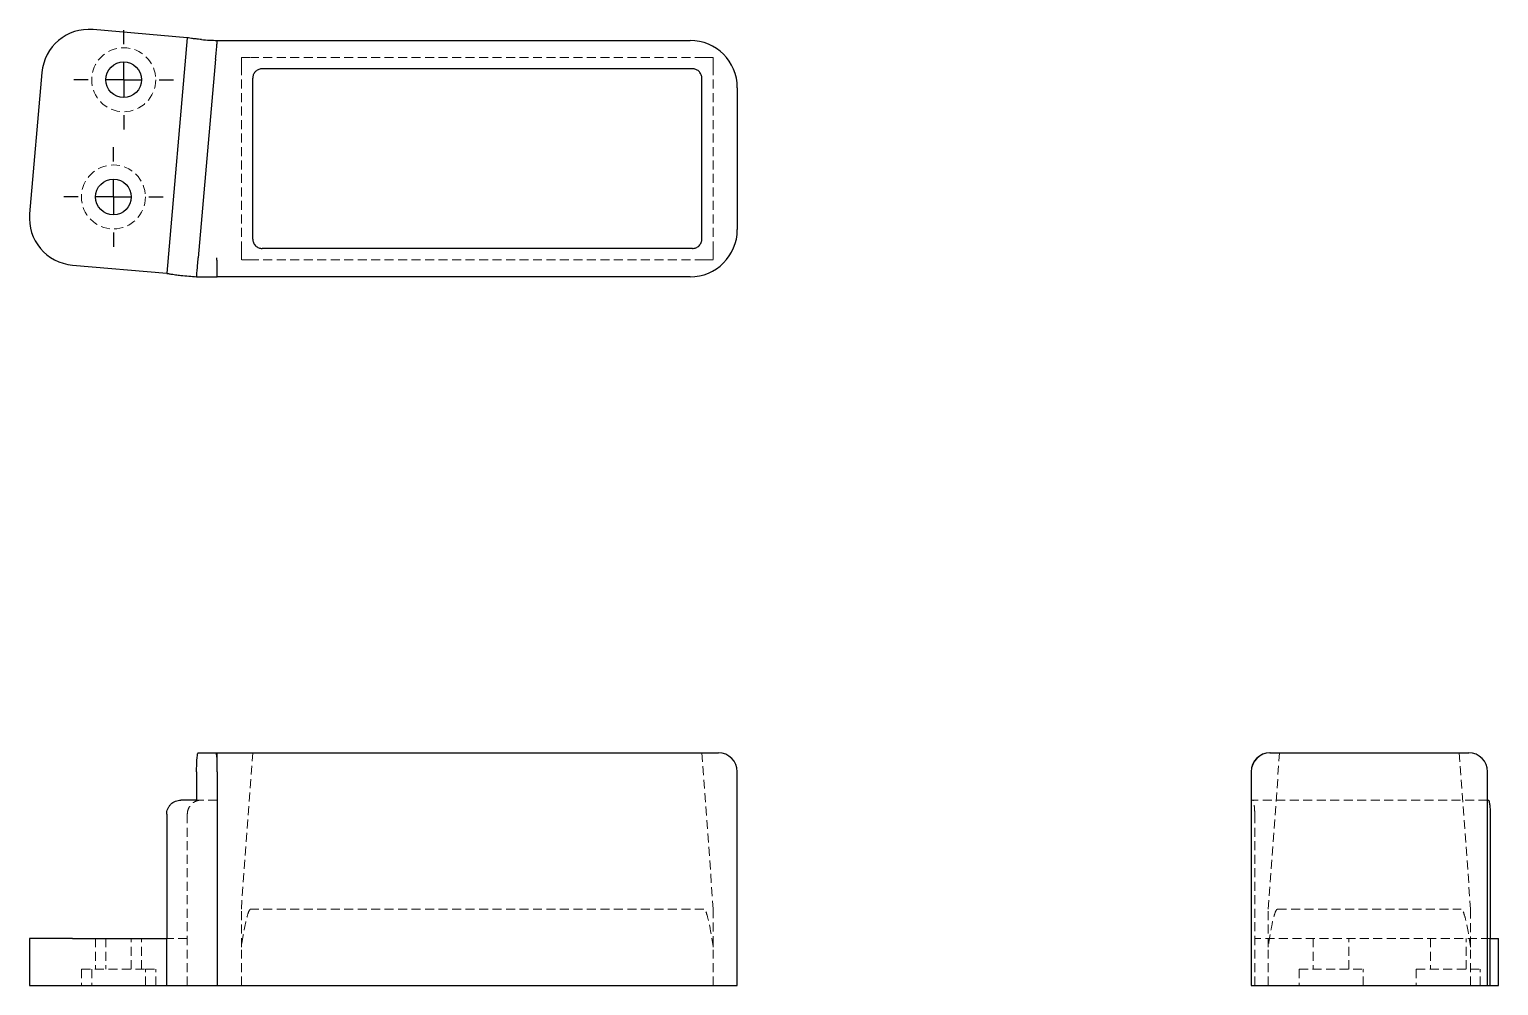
# Model space of a CAD drawing. Header units: millimetres. Extents: x 33 to 241, y 40 to 176.
import ezdxf

# ---------------------------------------------------------------- set-up
doc = ezdxf.new("R2010")
doc.units = ezdxf.units.MM
doc.linetypes.add('HIDDEN', pattern=[1.905, 1.27, -0.635])
doc.layers.add('10', color=7, linetype='Continuous')

# ---------------------------------------------------------------- blocks, each defined once
blk = doc.blocks.new('SW_CENTERMARKSYMBOL_0')
at = {"layer": '10', "color": 0}
for p, q in [((0, 5), (0, 7.02)), ((0, 0), (0, 2.5)), ((-5, 0), (-7.02, 0)), ((0, 0), (-2.5, 0)), ((0, 0), (0, -2.5)), ((0, 0), (2.5, 0)), ((5, 0), (7.02, 0)), ((0, -5), (0, -7.02))]:
    blk.add_line(p, q, dxfattribs=at)
blk = doc.blocks.new('SW_CENTERMARKSYMBOL_1')
at = {"layer": '10', "color": 0}
for p, q in [((0, 5), (0, 7.02)), ((0, 0), (0, 2.5)), ((-5, 0), (-7.02, 0)), ((0, 0), (-2.5, 0)), ((0, 0), (0, -2.5)), ((0, 0), (2.5, 0)), ((5, 0), (7.02, 0)), ((0, -5), (0, -7.02))]:
    blk.add_line(p, q, dxfattribs=at)

msp = doc.modelspace()

# ---------------------------------------------------------------- linework, layer by layer
at = {"color": 7, "linetype": 'Continuous', "lineweight": 25}
for p, q in [((55.31, 174.35), (42.01, 175.51)), ((55.31, 174.35), (52.4, 141.09)), ((59.54, 173.98), (126.32, 173.98)), ((59.31, 171.31), (56.86, 143.27)), ((34.77, 169.44), (33.03, 149.49)), ((64.55, 145.93), (64.55, 168.64)), ((126.66, 169.97), (65.88, 169.97)), ((127.99, 145.93), (127.99, 168.64)), ((133, 167.3), (133, 147.27)), ((126.66, 144.6), (65.88, 144.6)), ((39.1, 142.25), (52.4, 141.09)), ((126.32, 140.59), (59.54, 140.59)), ((56.86, 73.37), (59.5, 73.37)), ((59.5, 73.37), (126.32, 73.37)), ((126.32, 73.37), (130.33, 73.37)), ((208.24, 73.37), (208.26, 73.37)), ((208.26, 73.37), (212.27, 73.37)), ((212.27, 73.37), (232.3, 73.37)), ((232.3, 73.37), (236.31, 73.37)), ((56.62, 70.69), (56.62, 66.69)), ((59.54, 70.69), (59.54, 40.48)), ((133, 40.48), (133, 70.69)), ((205.57, 70.69), (205.57, 40.48)), ((205.59, 70.69), (205.59, 40.48)), ((238.98, 40.48), (238.98, 70.69)), ((56.62, 66.69), (54.39, 66.69)), ((238.98, 66.69), (239.1, 66.69)), ((52.4, 64.68), (52.4, 47.16)), ((239.35, 64.68), (239.35, 47.16)), ((33, 47.16), (33, 40.48)), ((39.1, 47.16), (33, 47.16)), ((39.1, 47.16), (52.4, 47.16)), ((52.4, 40.48), (52.4, 47.16)), ((239.35, 40.48), (239.35, 47.16)), ((239.35, 47.16), (240.51, 47.16)), ((240.54, 47.16), (240.51, 47.16)), ((240.54, 40.48), (240.54, 47.16)), ((33, 40.48), (39.1, 40.48)), ((39.1, 40.48), (52.4, 40.48)), ((52.4, 40.48), (59.54, 40.48)), ((59.54, 40.48), (126.32, 40.48)), ((126.32, 40.48), (133, 40.48)), ((205.57, 40.48), (205.59, 40.48)), ((205.59, 40.48), (212.27, 40.48)), ((212.27, 40.48), (232.3, 40.48)), ((232.3, 40.48), (238.98, 40.48)), ((238.98, 40.48), (239.35, 40.48)), ((239.35, 40.48), (240.51, 40.48)), ((240.51, 40.48), (240.54, 40.48))]:
    msp.add_line(p, q, dxfattribs=at)
at = {"color": 7, "linetype": 'HIDDEN', "lineweight": 18}
for p, q in [((62.94, 144.32), (62.94, 170.25)), ((128.27, 171.58), (64.27, 171.58)), ((129.6, 144.32), (129.6, 170.25)), ((128.27, 142.99), (64.27, 142.99)), ((62.94, 51.28), (64.55, 73.37)), ((127.99, 73.37), (129.6, 51.28)), ((207.99, 51.28), (209.6, 73.37)), ((234.97, 73.37), (236.58, 51.28)), ((205.61, 70.69), (205.61, 66.69)), ((59.54, 66.69), (56.62, 66.69)), ((238.98, 66.69), (205.61, 66.69)), ((55.31, 64.68), (55.31, 47.16)), ((206.09, 64.68), (206.09, 47.16)), ((128.27, 51.28), (64.27, 51.28)), ((209.32, 51.28), (235.25, 51.28)), ((42.35, 47.16), (42.35, 42.8)), ((43.8, 47.16), (43.8, 42.8)), ((47.4, 42.8), (47.4, 47.16)), ((48.84, 42.8), (48.84, 47.16)), ((55.31, 47.16), (52.4, 47.16)), ((55.31, 40.48), (55.31, 47.16)), ((62.94, 40.48), (62.94, 45.93)), ((129.6, 40.48), (129.6, 45.93)), ((206.09, 40.48), (206.09, 47.16)), ((239.35, 47.16), (206.09, 47.16)), ((207.99, 40.48), (207.99, 45.93)), ((214.34, 47.16), (214.34, 42.8)), ((219.39, 42.8), (219.39, 47.16)), ((230.91, 47.16), (230.91, 42.8)), ((235.96, 42.8), (235.96, 47.16)), ((236.58, 40.48), (236.58, 45.93)), ((40.35, 42.8), (49.39, 42.8)), ((40.35, 42.8), (40.35, 40.48)), ((41.8, 42.8), (41.8, 40.48)), ((49.39, 42.8), (50.84, 42.8)), ((49.39, 40.48), (49.39, 42.8)), ((50.84, 40.48), (50.84, 42.8)), ((212.35, 42.8), (221.37, 42.8)), ((212.35, 42.8), (212.35, 40.48)), ((221.37, 42.8), (221.39, 42.8)), ((221.39, 40.48), (221.39, 42.8)), ((228.91, 42.8), (237.94, 42.8)), ((228.91, 42.8), (228.91, 40.48)), ((237.94, 42.8), (237.95, 42.8)), ((237.95, 40.48), (237.95, 42.8))]:
    msp.add_line(p, q, dxfattribs=at)
for centre in [(46.32, 168.43), (44.87, 151.87)]:
    msp.add_circle(centre, 4.52, dxfattribs=at)
at = {"color": 7, "linetype": 'Continuous', "lineweight": 25}
for centre in [(46.32, 168.43), (44.87, 151.87)]:
    msp.add_circle(centre, 2.52, dxfattribs=at)
for centre, radius, start, end in [((41.42, 168.86), 6.68, 85, 175), ((60.2, 205.83), 31.86, 264.7838, 268.8224), ((126.32, 167.3), 6.68, 0, 90), ((39.68, 148.9), 6.68, 175, 265), ((126.32, 147.27), 6.68, 270, 0), ((58.35, 175), 34.43, 263.3901, 267.1243), ((58.35, 175), 34.43, 267.1243, 271.9834), ((130.33, 70.69), 2.67, 0, 90), ((208.24, 70.69), 2.67, 90, 180), ((208.26, 70.69), 2.67, 90, 180), ((236.31, 70.69), 2.67, 0, 90)]:
    msp.add_arc(centre, radius, start, end, dxfattribs=at)
for points, knots in [([(57.3, 174.1), (57.17, 174.12), (57.04, 174.13), (56.78, 174.16), (56.66, 174.17), (56.42, 174.2), (56.3, 174.21), (56.09, 174.24), (55.98, 174.25), (55.71, 174.29), (55.56, 174.31), (55.36, 174.34), (55.31, 174.35), (55.31, 174.35)], [0, 0, 0, 0, 0.125, 0.125, 0.25, 0.25, 0.375, 0.375, 0.5, 0.5, 0.75, 0.75, 1, 1, 1, 1]), ([(59.31, 171.31), (59.34, 171.62), (59.37, 171.96), (59.42, 172.62), (59.45, 172.94), (59.5, 173.46), (59.51, 173.66), (59.54, 173.92), (59.54, 173.98), (59.54, 173.98)], [0, 0, 0, 0, 0.25, 0.25, 0.5, 0.5, 0.75, 0.75, 1, 1, 1, 1]), ([(65.88, 169.97), (65.73, 169.97), (65.57, 169.95), (65.26, 169.83), (65.11, 169.74), (64.86, 169.51), (64.75, 169.36), (64.61, 169.06), (64.57, 168.91), (64.56, 168.76)], [0, 0, 0, 0, 0.25, 0.25, 0.5, 0.5, 0.75, 0.75, 1, 1, 1, 1]), ([(127.99, 168.64), (127.99, 168.79), (127.97, 168.95), (127.85, 169.26), (127.76, 169.41), (127.53, 169.67), (127.38, 169.77), (127.08, 169.91), (126.93, 169.95), (126.78, 169.97)], [0, 0, 0, 0, 0.25, 0.25, 0.5, 0.5, 0.75, 0.75, 1, 1, 1, 1]), ([(64.55, 145.93), (64.55, 145.77), (64.58, 145.6), (64.71, 145.27), (64.81, 145.12), (65.07, 144.86), (65.23, 144.75), (65.56, 144.62), (65.73, 144.6), (65.88, 144.6)], [0, 0, 0, 0, 0.25, 0.25, 0.5, 0.5, 0.75, 0.75, 1, 1, 1, 1]), ([(126.66, 144.6), (126.82, 144.6), (126.99, 144.62), (127.31, 144.75), (127.47, 144.86), (127.73, 145.12), (127.83, 145.27), (127.96, 145.6), (127.99, 145.77), (127.99, 145.93)], [0, 0, 0, 0, 0.25, 0.25, 0.5, 0.5, 0.75, 0.75, 1, 1, 1, 1]), ([(56.62, 140.61), (56.62, 140.61), (56.62, 140.63), (56.63, 140.7), (56.63, 140.75), (56.65, 140.88), (56.65, 140.96), (56.67, 141.16), (56.68, 141.27), (56.7, 141.51), (56.71, 141.65), (56.74, 141.94), (56.75, 142.09), (56.79, 142.57), (56.83, 142.92), (56.86, 143.27)], [0, 0, 0, 0, 0.125, 0.125, 0.25, 0.25, 0.375, 0.375, 0.5, 0.5, 0.625, 0.625, 0.75, 0.75, 1, 1, 1, 1]), ([(59.54, 140.59), (59.54, 140.59), (59.54, 140.61), (59.54, 140.67), (59.54, 140.73), (59.54, 140.86), (59.54, 140.94), (59.53, 141.14), (59.53, 141.25), (59.53, 141.49), (59.52, 141.63), (59.52, 141.92), (59.52, 142.08), (59.51, 142.4), (59.51, 142.56), (59.5, 142.91), (59.5, 143.09), (59.5, 143.26)], [0, 0, 0, 0, 0.125, 0.125, 0.25, 0.25, 0.375, 0.375, 0.5, 0.5, 0.625, 0.625, 0.75, 0.75, 0.875, 0.875, 1, 1, 1, 1]), ([(52.4, 141.09), (52.4, 141.09), (52.41, 141.08), (52.46, 141.08), (52.5, 141.07), (52.6, 141.05), (52.66, 141.04), (52.81, 141.02), (52.89, 141), (53.16, 140.96), (53.39, 140.93), (53.86, 140.86), (54.12, 140.83), (54.39, 140.8)], [0, 0, 0, 0, 0.125, 0.125, 0.25, 0.25, 0.375, 0.375, 0.5, 0.5, 0.75, 0.75, 1, 1, 1, 1]), ([(56.62, 70.69), (56.62, 70.87), (56.62, 71.04), (56.63, 71.39), (56.63, 71.56), (56.65, 71.88), (56.65, 72.03), (56.67, 72.32), (56.68, 72.46), (56.7, 72.71), (56.71, 72.82), (56.74, 73.01), (56.75, 73.1), (56.79, 73.3), (56.83, 73.37), (56.86, 73.37)], [0, 0, 0, 0, 0.125, 0.125, 0.25, 0.25, 0.375, 0.375, 0.5, 0.5, 0.625, 0.625, 0.75, 0.75, 1, 1, 1, 1]), ([(59.54, 70.69), (59.54, 70.87), (59.54, 71.04), (59.54, 71.39), (59.54, 71.56), (59.54, 71.88), (59.54, 72.03), (59.53, 72.32), (59.53, 72.46), (59.53, 72.71), (59.52, 72.82), (59.52, 73.01), (59.52, 73.1), (59.51, 73.23), (59.51, 73.28), (59.5, 73.35), (59.5, 73.37), (59.5, 73.37)], [0, 0, 0, 0, 0.125, 0.125, 0.25, 0.25, 0.375, 0.375, 0.5, 0.5, 0.625, 0.625, 0.75, 0.75, 0.875, 0.875, 1, 1, 1, 1]), ([(52.4, 64.68), (52.4, 64.82), (52.41, 64.95), (52.46, 65.2), (52.5, 65.33), (52.6, 65.57), (52.66, 65.69), (52.81, 65.91), (52.89, 66.01), (53.16, 66.29), (53.39, 66.43), (53.86, 66.63), (54.12, 66.69), (54.39, 66.69)], [0, 0, 0, 0, 0.125, 0.125, 0.25, 0.25, 0.375, 0.375, 0.5, 0.5, 0.75, 0.75, 1, 1, 1, 1]), ([(239.1, 66.69), (239.12, 66.69), (239.13, 66.67), (239.16, 66.62), (239.17, 66.59), (239.2, 66.49), (239.21, 66.42), (239.24, 66.28), (239.25, 66.19), (239.29, 65.92), (239.31, 65.69), (239.34, 65.21), (239.35, 64.95), (239.35, 64.68)], [0, 0, 0, 0, 0.125, 0.125, 0.25, 0.25, 0.375, 0.375, 0.5, 0.5, 0.75, 0.75, 1, 1, 1, 1])]:
    msp.add_open_spline(points, degree=3, knots=knots, dxfattribs=at)
at = {"color": 7, "linetype": 'HIDDEN', "lineweight": 18}
for points, knots in [([(62.94, 171.58), (63.06, 171.58), (63.19, 171.58), (63.43, 171.58), (63.55, 171.58), (63.78, 171.58), (63.89, 171.58), (64.09, 171.58), (64.19, 171.58), (64.27, 171.58)], [0, 0, 0, 0, 0.25, 0.25, 0.5, 0.5, 0.75, 0.75, 1, 1, 1, 1]), ([(62.94, 170.37), (62.94, 170.45), (62.94, 170.54), (62.94, 170.73), (62.94, 170.83), (62.94, 171.04), (62.94, 171.15), (62.94, 171.36), (62.94, 171.47), (62.94, 171.58)], [0, 0, 0, 0, 0.25, 0.25, 0.5, 0.5, 0.75, 0.75, 1, 1, 1, 1]), ([(128.39, 171.58), (128.47, 171.58), (128.56, 171.58), (128.75, 171.58), (128.85, 171.58), (129.06, 171.58), (129.17, 171.58), (129.38, 171.58), (129.49, 171.58), (129.6, 171.58)], [0, 0, 0, 0, 0.25, 0.25, 0.5, 0.5, 0.75, 0.75, 1, 1, 1, 1]), ([(129.6, 171.58), (129.6, 171.46), (129.6, 171.34), (129.6, 171.1), (129.6, 170.98), (129.6, 170.74), (129.6, 170.63), (129.6, 170.43), (129.6, 170.33), (129.6, 170.25)], [0, 0, 0, 0, 0.25, 0.25, 0.5, 0.5, 0.75, 0.75, 1, 1, 1, 1]), ([(62.94, 142.99), (62.94, 143.11), (62.94, 143.23), (62.94, 143.47), (62.94, 143.59), (62.94, 143.82), (62.94, 143.93), (62.94, 144.14), (62.94, 144.23), (62.94, 144.32)], [0, 0, 0, 0, 0.25, 0.25, 0.5, 0.5, 0.75, 0.75, 1, 1, 1, 1]), ([(129.6, 144.32), (129.6, 144.23), (129.6, 144.14), (129.6, 143.93), (129.6, 143.82), (129.6, 143.59), (129.6, 143.47), (129.6, 143.23), (129.6, 143.11), (129.6, 142.99)], [0, 0, 0, 0, 0.25, 0.25, 0.5, 0.5, 0.75, 0.75, 1, 1, 1, 1]), ([(64.27, 142.99), (64.19, 142.99), (64.09, 142.99), (63.89, 142.99), (63.78, 142.99), (63.55, 142.99), (63.43, 142.99), (63.19, 142.99), (63.06, 142.99), (62.94, 142.99)], [0, 0, 0, 0, 0.25, 0.25, 0.5, 0.5, 0.75, 0.75, 1, 1, 1, 1]), ([(129.6, 142.99), (129.48, 142.99), (129.36, 142.99), (129.11, 142.99), (128.99, 142.99), (128.76, 142.99), (128.65, 142.99), (128.45, 142.99), (128.35, 142.99), (128.27, 142.99)], [0, 0, 0, 0, 0.25, 0.25, 0.5, 0.5, 0.75, 0.75, 1, 1, 1, 1]), ([(59.31, 73.37), (59.34, 73.37), (59.37, 73.31), (59.42, 73.05), (59.45, 72.84), (59.5, 72.32), (59.51, 72.01), (59.54, 71.35), (59.54, 71.01), (59.54, 70.69)], [0, 0, 0, 0, 0.25, 0.25, 0.5, 0.5, 0.75, 0.75, 1, 1, 1, 1]), ([(57.3, 66.69), (57.17, 66.69), (57.04, 66.67), (56.78, 66.62), (56.66, 66.59), (56.42, 66.49), (56.3, 66.42), (56.09, 66.28), (55.98, 66.19), (55.71, 65.92), (55.56, 65.69), (55.36, 65.21), (55.31, 64.95), (55.31, 64.68)], [0, 0, 0, 0, 0.125, 0.125, 0.25, 0.25, 0.375, 0.375, 0.5, 0.5, 0.75, 0.75, 1, 1, 1, 1]), ([(206.09, 64.68), (206.09, 64.82), (206.08, 64.95), (206.08, 65.2), (206.07, 65.33), (206.05, 65.57), (206.04, 65.69), (206.02, 65.91), (206, 66.01), (205.96, 66.29), (205.93, 66.43), (205.86, 66.63), (205.83, 66.69), (205.8, 66.69)], [0, 0, 0, 0, 0.125, 0.125, 0.25, 0.25, 0.375, 0.375, 0.5, 0.5, 0.75, 0.75, 1, 1, 1, 1]), ([(62.94, 45.93), (62.94, 46.75), (62.94, 47.51), (62.94, 48.85), (62.94, 49.43), (62.94, 50.35), (62.94, 50.71), (62.94, 51.17), (62.94, 51.28), (62.94, 51.28)], [0, 0, 0, 0, 0.25, 0.25, 0.5, 0.5, 0.75, 0.75, 1, 1, 1, 1]), ([(64.27, 51.28), (64.19, 51.28), (64.09, 51.17), (63.89, 50.71), (63.78, 50.35), (63.55, 49.43), (63.43, 48.85), (63.19, 47.51), (63.06, 46.75), (62.94, 45.93)], [0, 0, 0, 0, 0.25, 0.25, 0.5, 0.5, 0.75, 0.75, 1, 1, 1, 1]), ([(129.6, 45.93), (129.48, 46.75), (129.36, 47.51), (129.11, 48.85), (128.99, 49.43), (128.76, 50.35), (128.65, 50.71), (128.45, 51.17), (128.35, 51.28), (128.27, 51.28)], [0, 0, 0, 0, 0.25, 0.25, 0.5, 0.5, 0.75, 0.75, 1, 1, 1, 1]), ([(129.6, 51.28), (129.6, 51.28), (129.6, 51.17), (129.6, 50.71), (129.6, 50.35), (129.6, 49.43), (129.6, 48.85), (129.6, 47.51), (129.6, 46.75), (129.6, 45.93)], [0, 0, 0, 0, 0.25, 0.25, 0.5, 0.5, 0.75, 0.75, 1, 1, 1, 1]), ([(207.99, 45.93), (207.99, 46.75), (207.99, 47.51), (207.99, 48.85), (207.99, 49.43), (207.99, 50.35), (207.99, 50.71), (207.99, 51.17), (207.99, 51.28), (207.99, 51.28)], [0, 0, 0, 0, 0.25, 0.25, 0.5, 0.5, 0.75, 0.75, 1, 1, 1, 1]), ([(209.32, 51.28), (209.23, 51.28), (209.14, 51.17), (208.93, 50.71), (208.82, 50.35), (208.59, 49.43), (208.47, 48.85), (208.23, 47.51), (208.11, 46.75), (207.99, 45.93)], [0, 0, 0, 0, 0.25, 0.25, 0.5, 0.5, 0.75, 0.75, 1, 1, 1, 1]), ([(236.58, 45.93), (236.46, 46.75), (236.34, 47.51), (236.1, 48.85), (235.98, 49.43), (235.74, 50.35), (235.63, 50.71), (235.43, 51.17), (235.33, 51.28), (235.25, 51.28)], [0, 0, 0, 0, 0.25, 0.25, 0.5, 0.5, 0.75, 0.75, 1, 1, 1, 1]), ([(236.58, 51.21), (236.58, 51.12), (236.58, 50.94), (236.58, 50.39), (236.58, 50.02), (236.58, 49.11), (236.58, 48.57), (236.58, 47.35), (236.58, 46.67), (236.58, 45.93)], [0, 0, 0, 0, 0.25, 0.25, 0.5, 0.5, 0.75, 0.75, 1, 1, 1, 1])]:
    msp.add_open_spline(points, degree=3, knots=knots, dxfattribs=at)
for points in [[(62.94, 170.25), (62.94, 170.29), (62.94, 170.33), (62.94, 170.37)], [(128.27, 171.58), (128.31, 171.58), (128.35, 171.58), (128.39, 171.58)], [(236.58, 51.28), (236.58, 51.28), (236.58, 51.26), (236.58, 51.21)]]:
    msp.add_open_spline(points, degree=3, dxfattribs=at)
at = {"color": 7, "linetype": 'Continuous', "lineweight": 25}
for points in [[(64.56, 168.76), (64.55, 168.72), (64.55, 168.68), (64.55, 168.64)], [(126.78, 169.97), (126.74, 169.97), (126.7, 169.97), (126.66, 169.97)]]:
    msp.add_open_spline(points, degree=3, dxfattribs=at)

# ---------------------------------------------------------------- block references
at = {"layer": '10'}
for name, p in [('SW_CENTERMARKSYMBOL_0', (46.32, 168.43)), ('SW_CENTERMARKSYMBOL_1', (44.87, 151.87))]:
    msp.add_blockref(name, p, dxfattribs=at)

doc.saveas('drawing.dxf')
